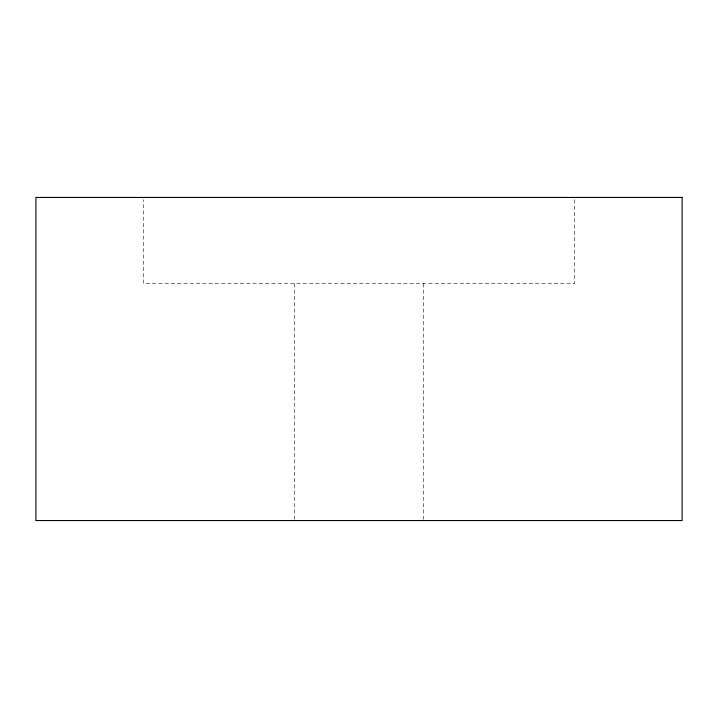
<?xml version="1.0" encoding="UTF-8"?>
<svg xmlns="http://www.w3.org/2000/svg" width="718" height="718" viewBox="0 0 718 718"><rect width="100%" height="100%" fill="white"/><g stroke="black" fill="none" stroke-linecap="round" stroke-linejoin="round"><path stroke-width="0.54" stroke-dasharray="3.59 2.69" d="M574.391 199.685L574.391 283.61L143.609 283.61L143.609 199.685M423.62 283.61L423.62 519.428M294.38 283.61L294.38 519.428"/><path stroke-width="1.08" d="M682.1 197.45L35.9 197.45L35.9 520.55L682.1 520.55L682.1 197.45"/></g></svg>
